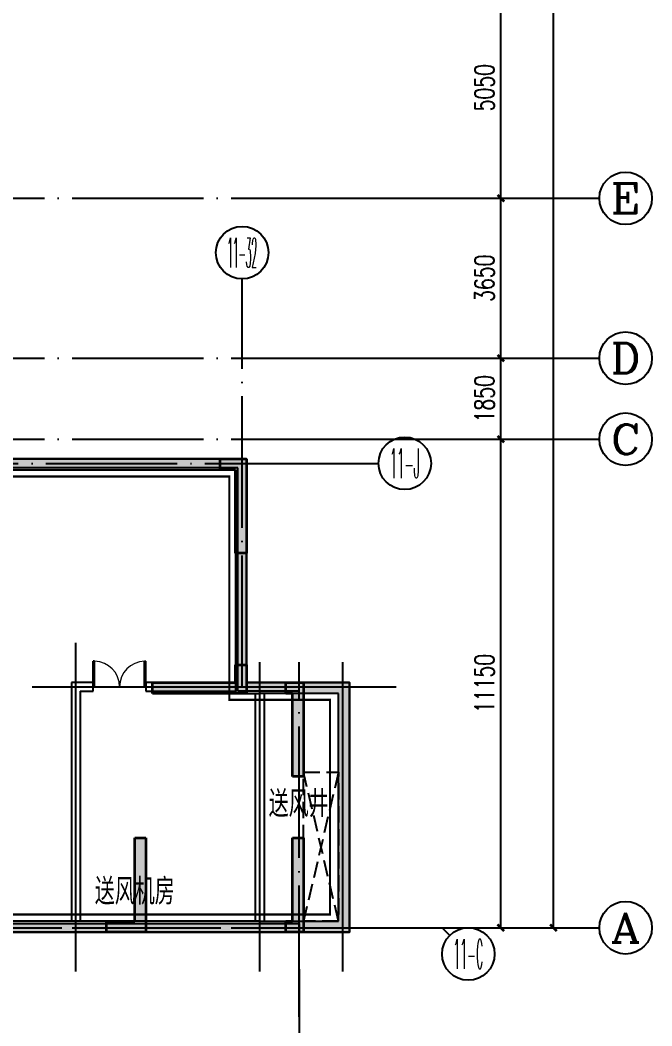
# Model space of a CAD drawing. Extents: x 290727 to 13733020, y 1731457 to 3643100.
# Drawn here: x 729991 to 744419, y 1753684 to 1776641 of the extents above; entities that cross this region are included whole.
import ezdxf
from ezdxf.enums import TextEntityAlignment as Align

# ---------------------------------------------------------------- set-up
doc = ezdxf.new("R2010")
doc.units = 0
doc.header["$LTSCALE"] = 10
doc.linetypes.add('DASH', pattern=[0.35, 0.25, -0.1])
doc.linetypes.add('DOTE', pattern=[2.4200000000000004, 2, -0.2, 0.02, -0.2])
doc.layers.get('0').update_dxf_attribs({"linetype": 'CONTINUOUS'})
for name, color, linetype in [('AXIS', 3, 'CONTINUOUS'), ('AXIS_TEXT', 7, 'CONTINUOUS'), ('DOTE', 8, 'DOTE'), ('PUB_HATCH', 8, 'CONTINUOUS'), ('WALL', 255, 'CONTINUOUS'), ('WINDOW', 4, 'CONTINUOUS'), ('作业图', 4, 'CONTINUOUS'), ('文字', 4, 'CONTINUOUS'), ('防火分区示意线', 4, 'CONTINUOUS'), ('防火分区线', 7, 'CONTINUOUS'), ('风井', 211, 'CONTINUOUS')]:
    doc.layers.add(name, color=color, linetype=linetype)
doc.layers.add('DIM_MODI', color=6, linetype='CONTINUOUS', plot=False)
doc.layers.add('S_ConcWall', color=8, linetype='CONTINUOUS', lineweight=35)
doc.layers.get('0').off()
doc.styles.add('_TCH_AXIS', font='COMPLEX', dxfattribs={"bigfont": 'GBCBIG'})
doc.styles.add('_TCH_DIM_T3', font='SIMPLEX', dxfattribs={"width": 0.7058823529411765, "bigfont": 'GBCBIG'})
doc.styles.add('COMPLEX', font='COMPLEX')
doc.styles.add('HNSJY', font='HNSJY-07', dxfattribs={"width": 0.8, "bigfont": 'HNSJY-HZ'})
doc.dimstyles.new('_TCH_ARCH&&150', dxfattribs={"dimtxt": 446.25, "dimasz": 150, "dimexe": 375, "dimexo": 450, "dimgap": 150, "dimtad": 1, "dimdec": 0, "dimzin": 0, "dimdsep": 46, "dimtxsty": '_TCH_DIM_T3', "dimblk": 'ARCHTICK', "dimcen": 0.09, "dimclrt": 7, "dimazin": 2, "dimtfac": 1, "dimtdec": 0, "dimtix": 1, "dimtmove": 2, "dimatfit": 3, "dimfxl": 1, "dimtolj": 1, "dimtzin": 0, "dimarcsym": 0})

# ---------------------------------------------------------------- blocks, each defined once
blk = doc.blocks.new('_AXISO')
blk.add_circle((0, 0), 0.5)
at = {"layer": 'AXIS_TEXT', "style": 'COMPLEX', "width": 1.041666666666667}
blk.add_attdef('A', text='', height=0.56, dxfattribs=at).set_placement((-0.25, -0.28), (0.25, -0.28), align=Align.FIT)
blk = doc.blocks.new('_ArchTick')
at = {"color": 0, "linetype": 'ByBlock', "const_width": 0.4}
blk.add_lwpolyline([(-0.5, -0.5), (0.5, 0.5)], dxfattribs=at)
blk = doc.blocks.new('*D81')
at = {"layer": 'AXIS', "color": 0, "linetype": 'Continuous', "lineweight": -2, "transparency": 16777216}
for p, q in [((252740.8196143163, 112042.3500111429), (257615.8196143163, 112042.3500111429)), ((257240.8196143163, 15242.35001869966), (257240.8196143163, 112042.3500111429)), ((252740.8196143163, 15242.35001869966), (257615.8196143163, 15242.35001869966))]:
    blk.add_line(p, q, dxfattribs=at)
at = {"layer": 'AXIS', "color": 0, "linetype": 'Continuous', "lineweight": -2, "transparency": 16777216, "xscale": 150, "yscale": 150, "zscale": 150}
for p, rotation in [((257240.8196143163, 112042.3500111429), 90), ((257240.8196143163, 15242.35001869966), 270)]:
    blk.add_blockref('_ArchTick', p, dxfattribs=dict(at, rotation=rotation))
at = {"layer": 'AXIS', "color": 7, "linetype": 'Continuous', "transparency": 16777216, "insert": (256867.6946143163, 63642.35001492131), "char_height": 446.25, "attachment_point": 5, "rotation": 90, "style": '_TCH_DIM_T3'}
blk.add_mtext('\\A1;96800', dxfattribs=at)
blk = doc.blocks.new('*D82')
at = {"layer": 'AXIS', "color": 0, "linetype": 'Continuous', "lineweight": -2, "transparency": 16777216}
for p, q in [((252740.8196143163, 26392.35001869965), (256415.8196143163, 26392.35001869965)), ((256040.8196143163, 15242.35001869965), (256040.8196143163, 26392.35001869965)), ((252740.8196143163, 15242.35001869965), (256415.8196143163, 15242.35001869965))]:
    blk.add_line(p, q, dxfattribs=at)
at = {"layer": 'AXIS', "color": 0, "linetype": 'Continuous', "lineweight": -2, "transparency": 16777216, "xscale": 150, "yscale": 150, "zscale": 150}
for p, rotation in [((256040.8196143163, 26392.35001869965), 90), ((256040.8196143163, 15242.35001869965), 270)]:
    blk.add_blockref('_ArchTick', p, dxfattribs=dict(at, rotation=rotation))
at = {"layer": 'AXIS', "color": 7, "linetype": 'Continuous', "transparency": 16777216, "insert": (255667.6946143163, 20817.35001869969), "char_height": 446.25, "attachment_point": 5, "rotation": 90, "style": '_TCH_DIM_T3'}
blk.add_mtext('\\A1;11150', dxfattribs=at)
blk = doc.blocks.new('*D83')
at = {"layer": 'AXIS', "color": 0, "linetype": 'Continuous', "lineweight": -2, "transparency": 16777216}
for p, q in [((252740.8196143163, 28242.35001869964), (256415.8196143163, 28242.35001869964)), ((256040.8196143163, 26392.35001869965), (256040.8196143163, 28242.35001869964)), ((252740.8196143163, 26392.35001869965), (256415.8196143163, 26392.35001869965))]:
    blk.add_line(p, q, dxfattribs=at)
at = {"layer": 'AXIS', "color": 0, "linetype": 'Continuous', "lineweight": -2, "transparency": 16777216, "xscale": 150, "yscale": 150, "zscale": 150}
for p, rotation in [((256040.8196143163, 28242.35001869964), 90), ((256040.8196143163, 26392.35001869965), 270)]:
    blk.add_blockref('_ArchTick', p, dxfattribs=dict(at, rotation=rotation))
at = {"layer": 'AXIS', "color": 7, "linetype": 'Continuous', "transparency": 16777216, "insert": (255667.6946143163, 27317.35001869969), "char_height": 446.25, "attachment_point": 5, "rotation": 90, "style": '_TCH_DIM_T3'}
blk.add_mtext('\\A1;1850', dxfattribs=at)
blk = doc.blocks.new('*D84')
at = {"layer": 'AXIS', "color": 0, "linetype": 'Continuous', "lineweight": -2, "transparency": 16777216}
for p, q in [((252740.8196143163, 31892.35001869825), (256415.8196143163, 31892.35001869824)), ((256040.8196143163, 28242.35001869964), (256040.8196143163, 31892.35001869824)), ((252740.8196143163, 28242.35001869964), (256415.8196143163, 28242.35001869964))]:
    blk.add_line(p, q, dxfattribs=at)
at = {"layer": 'AXIS', "color": 0, "linetype": 'Continuous', "lineweight": -2, "transparency": 16777216, "xscale": 150, "yscale": 150, "zscale": 150}
for p, rotation in [((256040.8196143163, 31892.35001869824), 90), ((256040.8196143163, 28242.35001869964), 270)]:
    blk.add_blockref('_ArchTick', p, dxfattribs=dict(at, rotation=rotation))
at = {"layer": 'AXIS', "color": 7, "linetype": 'Continuous', "transparency": 16777216, "insert": (255667.6946143163, 30067.35001869898), "char_height": 446.25, "attachment_point": 5, "rotation": 90, "style": '_TCH_DIM_T3'}
blk.add_mtext('\\A1;3650', dxfattribs=at)
blk = doc.blocks.new('*D85')
at = {"layer": 'AXIS', "color": 0, "linetype": 'Continuous', "lineweight": -2, "transparency": 16777216}
for p, q in [((252740.8196143163, 36942.35001869827), (256415.8196143163, 36942.35001869827)), ((256040.8196143163, 31892.35001869824), (256040.8196143163, 36942.35001869827)), ((252740.8196143163, 31892.35001869825), (256415.8196143163, 31892.35001869824))]:
    blk.add_line(p, q, dxfattribs=at)
at = {"layer": 'AXIS', "color": 0, "linetype": 'Continuous', "lineweight": -2, "transparency": 16777216, "xscale": 150, "yscale": 150, "zscale": 150}
for p, rotation in [((256040.8196143163, 36942.35001869827), 90), ((256040.8196143163, 31892.35001869824), 270)]:
    blk.add_blockref('_ArchTick', p, dxfattribs=dict(at, rotation=rotation))
at = {"layer": 'AXIS', "color": 7, "linetype": 'Continuous', "transparency": 16777216, "insert": (255667.6946143163, 34417.3500186983), "char_height": 446.25, "attachment_point": 5, "rotation": 90, "style": '_TCH_DIM_T3'}
blk.add_mtext('\\A1;5050', dxfattribs=at)
blk = doc.blocks.new('A$C682E2834')
h = blk.add_hatch(color=0)
h.dxf.hatch_style = 1
h.paths.add_polyline_path([(30400.23085716739, 7899.570863577392), (30600.24778824602, 7899.58779752336), (30600.28163841716, 7499.763246389892), (30800.28163841716, 7499.782777639892), (30800.23085716716, 7899.561097952392), (32999.96913841716, 7899.459535452392), (33000.16445091716, 7499.571840139892), (33200.16445091716, 7499.638246389892), (33200.05505534937, 7899.587791461672), (33200.00038841716, 7899.570863577392), (33200.00038841739, 8099.440454095457), (30600.23085716739, 8099.570863577392), (30400.23085716739, 8099.570863577392)])
edge = h.paths.add_edge_path(flags=16)
edge.add_line((11799.89296654239, 7900.001527639892), (11799.80312279216, 7500.223207327392))
h.paths.add_polyline_path([(9600.016013417393, 7900.001527639892), (11799.89296654239, 7900.001527639892)], flags=17)
h.paths.add_polyline_path([(21424.87343529216, 250.0015276398917), (21599.87343529216, 250.0020159211417), (21599.87343529216, 0.002015921141719446), (21174.87343529216, 0.001527639891719446), (20999.87343529216, 0.002015921141719446), (20999.87343529216, 250.0020159211417), (21174.87343529216, 250.0015276398917), (21175.03163841716, 2150.010804983642), (21425.03163841716, 2149.991273733642)])
h.paths.add_polyline_path([(42349.82460716716, 2149.023988577392), (42599.82460716716, 2149.014222952392), (42599.74648216716, 0.0005510773917194456), (42199.74648216716, 0.002015921141719446), (42199.74648216716, 250.0020159211417), (42349.74648216716, 250.0015276398917)])
h.paths.add_polyline_path([(42599.90663841716, 3549.014222952392), (42349.90663841716, 3549.025941702392), (42350.00429466716, 5450.001527639892), (42200.00038841716, 5450.001527639892), (42200.00038841716, 5700.001527639892), (42600.00038841716, 5700.001527639892)])
h.paths.add_polyline_path([(40700.23085716716, 10549.10113701489), (40700.24257591716, 10799.10113701489), (41300.23866966716, 10799.07574638989), (41300.16054466716, 8649.073793264892), (41050.16054466716, 8649.083558889892), (41050.24257591716, 10549.08648857739)])
h.paths.add_polyline_path([(39150.00038841716, 5450.001527639892), (39150.00038841716, 5700.001527639892), (41050.00038841716, 5700.001527639892), (41050.00038841716, 6099.077699514892), (41300.00038841716, 6099.077699514892), (41300.00038841716, 5450.001527639892)])
h.paths.add_polyline_path([(35100.33632591716, 12949.37848076489), (35100.34804466716, 13199.37848076489), (35400.34023216716, 13199.34918388989), (35400.23866966716, 10799.34625420239), (35800.24648216716, 10799.33160576489), (35800.22695091716, 10549.33160576489), (35150.23866966716, 10549.36383232739), (35150.34413841716, 12949.36090263989)])
h.paths.add_polyline_path([(28700.48085716716, 13199.59723076489), (28700.47695091716, 12949.59723076489), (28650.48281029216, 12949.60309013989), (28650.38124779216, 10549.60504326489), (28000.38124779216, 10549.60504326489), (28000.38124779216, 10799.60504326489), (28400.38124779216, 10799.60504326489), (28400.48281029216, 13199.60699638989)])
h.paths.add_polyline_path([(22750.16249779216, 8649.935121389892), (22500.16249779216, 8649.944887014892), (22500.23866966716, 10799.94586357739), (23100.24257591716, 10799.91754326489), (23100.23085716716, 10549.91754326489), (22750.23866966716, 10549.93414482739)])
h.paths.add_polyline_path([(24650.00234154216, 5700.001527639892), (24650.00234154216, 5450.001527639892), (22500.00234154216, 5450.001527639892), (22500.00234154216, 6049.940980764892), (22750.00234154216, 6049.940980764892), (22750.00234154216, 5700.001527639892)])
h.paths.add_polyline_path([(25699.81679466716, 250.0010393586417), (25699.81679466716, 0.001039358641719446), (24799.74648216716, 0.001039358641719446), (24799.83046654216, 2149.837953421142), (25049.83046654216, 2149.827699514892), (25049.74648216716, 250.0010393586417)])
h.paths.add_polyline_path([(32024.28945091716, 0.001039358641719446), (31299.81679466716, 0.001039358641719446), (31299.81679466716, 250.0010393586417), (31774.35976341716, 250.0010393586417), (31774.89101341716, 2149.639711233642), (32024.89101341716, 2149.569398733642), (32024.35976341716, 250.0010393586417), (32499.81679466716, 250.0010393586417), (32499.81679466716, 0.001039358641719446)])
h.paths.add_polyline_path([(29000.14491966716, 5700.001527639892), (29000.14491966716, 5500.001527639892), (28400.14296654216, 5500.001527639892), (28400.22109154216, 7249.609926077392), (28600.22109154216, 7249.600160452392), (28600.14296654216, 5700.001527639892)])
h.paths.add_polyline_path([(34800.00038841716, 5500.001527639892), (34800.00038841716, 5700.001527639892), (35200.00038841716, 5700.001527639892), (35200.00038841716, 7249.351137014892), (35400.00038841716, 7249.351137014892), (35400.00038841716, 5500.001527639892)])
h.paths.add_polyline_path([(30000.47695091716, 12949.58355888989), (30000.48085716716, 13199.58160576489), (30600.48281029216, 13199.57184013989), (30600.32656029216, 9399.568910452392), (30400.33046654216, 9399.575746389892), (30400.48671654216, 12949.57574638989)])
h.paths.add_polyline_path([(33200.18398216716, 9399.449769827392), (33400.18007591716, 9399.442933889892), (33400.34023216716, 12949.44098076489), (33800.33632591716, 12949.41949638989), (33800.34804466716, 13199.41949638989), (33200.34023216716, 13199.44879326489)])
h.paths.add_polyline_path([(38099.74648216716, 0.001039358641719446), (38099.74648216716, 250.0010393586417), (38749.74648216716, 250.0010393586417), (38749.82460716716, 2149.190980764892), (38999.82460716716, 2149.181215139892), (38999.74648216716, 0.001039358641719446)])
h.paths.add_polyline_path([(35024.86366966716, 2149.365785452392), (34774.86366966716, 2149.374574514892), (34774.93788841716, 4199.375551077392), (35024.93788841716, 4199.365785452392)])
h.paths.add_polyline_path([(29025.00234154216, 2149.648500296142), (28775.00234154216, 2149.648500296142), (28775.00234154216, 4199.648012014892), (29025.00234154216, 4199.648012014892)])
h.paths.add_polyline_path([(1900.001609120285, 10800.00152763989), (1900.001609120285, 10550.00152763989), (1550.001609120285, 10550.00152763989), (1550.001609120285, 8650.001527639892), (1300.001609120285, 8650.001527639892), (1300.001609120285, 10800.00152763989)])
h.paths.add_polyline_path([(3450.00136497966, 5700.001527639892), (3450.00136497966, 5450.001527639892), (1300.001609120285, 5450.001527639892), (1300.001609120285, 6100.001527639892), (1550.001609120285, 6100.001527639892), (1550.001609120285, 5700.001527639892)])
h.paths.add_polyline_path([(20100.00234154216, 8650.001527639892), (19850.00234154216, 8650.001527639892), (19850.00234154216, 10550.00152763989), (19500.00234154216, 10550.00152763989), (19500.00234154216, 10800.00152763989), (20100.00234154216, 10800.00152763989)])
h.paths.add_polyline_path([(13899.85097435466, 12950.00152763989), (13899.85097435466, 13200.00152763989), (14199.85488060466, 13200.00152763989), (14199.85488060466, 10800.00152763989), (14599.85585716716, 10800.00152763989), (14599.85585716716, 10550.00152763989), (13949.85488060466, 10550.00152763989), (13949.85488060466, 12950.00152763989)])
h.paths.add_polyline_path([(7499.99745872966, 13200.00152763989), (7499.99745872966, 12950.00152763989), (7450.00136497966, 12950.00152763989), (7450.00136497966, 10550.00152763989), (6800.00136497966, 10550.00152763989), (6800.00136497966, 10800.00152763989), (7200.00136497966, 10800.00152763989), (7200.00136497966, 13200.00152763989)])
h.paths.add_polyline_path([(17950.00234154216, 5450.001527639892), (17950.00234154216, 5700.001527639892), (19850.00234154216, 5700.001527639892), (19850.00234154216, 6050.001527639892), (20100.00234154216, 6050.001527639892), (20100.00234154216, 5450.001527639892)])
h.paths.add_polyline_path([(16900.00234154216, 0.001039358641719446), (16900.00234154216, 250.0010393586417), (17550.00234154216, 250.0010393586417), (17550.00234154216, 2150.001039358642), (17800.00234154216, 2150.001039358642), (17800.00234154216, 0.001039358641719446)])
h.paths.add_polyline_path([(10575.42616966716, 0.001039358641719446), (10100.00136497966, 0.001039358641719446), (10100.00136497966, 250.0010393586417), (10575.42616966716, 250.0010393586417), (10575.00136497966, 2149.975160452392), (10825.00136497966, 2150.026918264892), (10825.42616966716, 250.0010393586417), (11300.00136497966, 250.0010393586417), (11300.00136497966, 0.001039358641719446)])
h.paths.add_polyline_path([(400.0016091202851, 5700.001527639892), (400.0016091202851, 5450.001527639892), (250.0016091202851, 5450.001527639892), (250.0016091202851, 3550.001527639892), (0.001609120285138488, 3550.001527639892), (0.001609120285138488, 5700.001527639892)])
h.paths.add_polyline_path([(400.0011208390351, 250.0020159211417), (400.0018532609101, 0.002015921141719446), (0.001609120285138488, 0.0005510773917194456), (0.001609120285138488, 2150.001039358642), (250.0016091202851, 2150.001039358642), (250.0016091202851, 250.0015276398917)])
h.paths.add_polyline_path([(13599.85488060466, 5500.001527639892), (13599.85488060466, 5700.001527639892), (13999.85488060466, 5700.001527639892), (13999.85488060466, 7250.001527639892), (14199.85488060466, 7250.001527639892), (14199.85488060466, 5500.001527639892)])
h.paths.add_polyline_path([(7800.00136497966, 5700.001527639892), (7800.00136497966, 5500.001527639892), (7200.00136497966, 5500.001527639892), (7200.00136497966, 7250.001527639892), (7400.00136497966, 7250.001527639892), (7400.00136497966, 5700.001527639892)])
h.paths.add_polyline_path([(12599.85097435466, 13200.00152763989), (12599.85097435466, 12950.00152763989), (12199.85488060466, 12950.00152763989), (12199.85488060466, 9400.001527639892), (11999.85488060466, 9400.001527639892), (11999.85488060466, 13200.00152763989)])
h.paths.add_polyline_path([(9200.001364979893, 9400.001527639892), (9200.001364979893, 12950.00152763989), (8799.99745872966, 12950.00152763989), (8799.99745872966, 13200.00152763989), (9400.00136497966, 13200.00152763989), (9400.001364979893, 9400.001527639892)])
h.paths.add_polyline_path([(4500.00136497966, 250.0010393586417), (4500.00136497966, 0.001039358641719446), (3600.00136497966, 0.001039358641719446), (3600.00136497966, 2150.001039358642), (3850.00136497966, 2150.001039358642), (3850.00136497966, 250.0010393586417)])
h.paths.add_polyline_path([(7825.00136497966, 2150.001039358642), (7575.00136497966, 2150.001039358642), (7575.00136497966, 4200.001527639892), (7825.00136497966, 4200.001527639892)])
h.paths.add_polyline_path([(13824.85683372966, 2150.001039358642), (13574.85683372966, 2150.001039358642), (13574.85683372966, 4200.001527639892), (13824.85683372966, 4200.001527639892)])
edge = h.paths.add_edge_path()
edge.add_line((11999.78554466739, 8100.001527639892), (12199.78554466739, 8100.001527639892))
edge.add_line((12199.78554466739, 8100.001527639892), (12199.78554466739, 7900.001527639892))
edge.add_line((12199.78554466739, 7900.001527639892), (11999.76861358853, 7900.01846158586))
edge.add_line((9400.016013417393, 8100.001527639892), (9200.016013417393, 8100.001527639892))
edge.add_line((9200.016013417393, 8100.001527639892), (9200.016013417393, 7900.001527639892))
edge.add_line((9200.016013417393, 7900.001527639892), (9400.032944496023, 7900.01846158586))
edge.add_line((9400.011129499879, 7900.018459738931), (9400.00136497966, 7500.188051077392))
edge.add_line((9400.00136497966, 7500.188051077392), (9600.00136497966, 7500.182191702392))
edge.add_line((9600.00136497966, 7500.182191702392), (9600.016013417393, 7900.001527639892))
edge.add_line((11999.87831810489, 8100.001527639892), (9400.016013417393, 8100.001527639892))
edge.add_line((11799.80312279216, 7500.223207327392), (11999.80312279239, 7500.193910452392))
edge.add_line((11999.80312279239, 7500.193910452392), (11999.76861358853, 7900.01846158586))
at = {"layer": 'S_ConcWall', "color": 0, "lineweight": 35, "ltscale": 0.9999999776482582}
for p, q in [((40700.23085716716, 10549.10113701489), (40700.24257591716, 10799.10113701489)), ((40700.24257591716, 10799.10113701489), (41300.23866966716, 10799.07574638989)), ((41300.23866966716, 10799.07574638989), (41300.16054466716, 8649.073793264892)), ((41050.24257591716, 10549.08648857739), (40700.23085716716, 10549.10113701489)), ((41050.16054466716, 8649.083558889892), (41050.24257591716, 10549.08648857739)), ((41300.16054466716, 8649.073793264892), (41050.16054466716, 8649.083558889892)), ((41050.00038841716, 5700.001527639892), (41050.00038841716, 6099.077699514892)), ((41050.00038841716, 6099.077699514892), (41300.00038841716, 6099.077699514892)), ((41300.00038841716, 6099.077699514892), (41300.00038841716, 5450.001527639892)), ((39150.00038841716, 5700.001527639892), (41050.00038841716, 5700.001527639892)), ((39150.00038841716, 5450.001527639892), (39150.00038841716, 5700.001527639892)), ((42200.00038841716, 5450.001527639892), (42200.00038841716, 5700.001527639892)), ((42200.00038841716, 5700.001527639892), (42600.00038841716, 5700.001527639892)), ((42600.00038841716, 5700.001527639892), (42599.90663841716, 3549.014222952392)), ((41300.00038841716, 5450.001527639892), (39150.00038841716, 5450.001527639892)), ((42350.00429466716, 5450.001527639892), (42200.00038841716, 5450.001527639892)), ((42349.90663841716, 3549.025941702392), (42350.00429466716, 5450.001527639892)), ((42599.90663841716, 3549.014222952392), (42349.90663841716, 3549.025941702392)), ((38749.74648216716, 250.0010393586417), (38749.82460716716, 2149.190980764892)), ((38749.82460716716, 2149.190980764892), (38999.82460716716, 2149.181215139892)), ((38999.82460716716, 2149.181215139892), (38999.74648216716, 0.001039358641719446)), ((42349.74648216716, 250.0015276398917), (42349.82460716716, 2149.023988577392)), ((42349.82460716716, 2149.023988577392), (42599.82460716716, 2149.014222952392)), ((42599.82460716716, 2149.014222952392), (42599.74648216716, 0.0005510773917194456)), ((38099.74648216716, 250.0010393586417), (38749.74648216716, 250.0010393586417)), ((38099.74648216716, 0.001039358641719446), (38099.74648216716, 250.0010393586417)), ((42199.74648216716, 0.002015921141719446), (42199.74648216716, 250.0020159211417)), ((42199.74648216716, 250.0020159211417), (42349.74648216716, 250.0015276398917)), ((38999.74648216716, 0.001039358641719446), (38099.74648216716, 0.001039358641719446)), ((42599.74648216716, 0.0005510773917194456), (42199.74648216716, 0.002015921141719446))]:
    blk.add_line(p, q, dxfattribs=at)
blk = doc.blocks.new('A$C26CF02E8')
at = {"layer": '风井', "linetype": 'DASH', "ltscale": 150}
for p, q in [((246714.7816567264, 16264.58930478618), (245914.7816568507, 19664.5893046381)), ((246714.7816568507, 19664.5893046381), (245914.9970793255, 16264.58930489887))]:
    blk.add_line(p, q, dxfattribs=at)
at = {"layer": '风井', "linetype": 'DASH', "ltscale": 150, "flags": 128}
blk.add_lwpolyline([(246714.7816567264, 16264.58930478618), (245914.9970793255, 16264.58930489887), (245914.7816568507, 19664.5893046381), (246714.7816568507, 19664.5893046381)], close=True, dxfattribs=at)
blk = doc.blocks.new('$DorLib2D$00000002')
for p, q in [((-0.5, -1e-16), (-0.5000000000000007, 0.4875)), ((-0.4750000000000007, 0.4875), (-0.5000000000000007, 0.4875)), ((-0.475, 0), (-0.4750000000000007, 0.4875)), ((0.475, 0), (0.4750000000000007, 0.4875)), ((0.4750000000000007, 0.4875), (0.5000000000000007, 0.4875)), ((0.5, -1e-16), (0.5000000000000007, 0.4875)), ((-0.5, -1e-16), (-0.475, 0)), ((0.5, -1e-16), (0.475, 0))]:
    blk.add_line(p, q)
at = {"lineweight": 13}
for centre, start, end in [((-0.4875, 0), 0, 88.53071641864632), ((0.4875, 0), 91.46928358135372, 180)]:
    blk.add_arc(centre, 0.4875, start, end, dxfattribs=at)
blk = doc.blocks.new('A$C55C93FC2')
at = {"layer": 'AXIS', "linetype": 'Continuous'}
for p, q in [((252290.8196143163, 31892.35001869825), (258290.8196143163, 31892.35001869825)), ((252290.8196143163, 28242.35001869965), (258290.8196143163, 28242.35001869965)), ((252290.8196143163, 26392.35001869965), (258290.8196143163, 26392.35001869965)), ((252290.8196143163, 15242.35001869965), (258290.8196143163, 15242.35001869965))]:
    blk.add_line(p, q, dxfattribs=at)
at = {"layer": 'DOTE', "linetype": 'DOTE', "ltscale": 150}
for p, q in [((10299.45606850734, 31892.35001869779), (252290.8196143163, 31892.35001869872)), ((10299.4560685074, 28242.35001869965), (252290.8196143163, 28242.35001869965)), ((10299.4560685074, 26392.35001869965), (252290.8196143163, 26392.35001869965)), ((10299.4560685074, 15242.35001869965), (252290.8196143163, 15242.35001869965))]:
    blk.add_line(p, q, dxfattribs=at)
at = {"layer": 'AXIS', "linetype": 'Continuous'}
ref = blk.add_blockref('_AXISO', (258890.8196143163, 31892.35001869825), dxfattribs=dict(at, xscale=1200, yscale=1200, zscale=1200))
ref.add_attrib('A', 'E', dxfattribs={"layer": 'AXIS_TEXT', "linetype": 'Continuous', "height": 678.8225099390856, "style": '_TCH_AXIS', "width": 1.312499999999996}).set_placement((258551.4083593467, 31552.93876372871), (259230.2308692858, 31552.93876372871), align=Align.FIT)
ref = blk.add_blockref('_AXISO', (258890.8196143163, 28242.35001869965), dxfattribs=dict(at, xscale=1200, yscale=1200, zscale=1200))
ref.add_attrib('A', 'D', dxfattribs={"layer": 'AXIS_TEXT', "linetype": 'Continuous', "height": 678.8225099390856, "style": '_TCH_AXIS', "width": 1.235294117647056}).set_placement((258551.4083593467, 27902.93876373011), (259230.2308692858, 27902.93876373011), align=Align.FIT)
ref = blk.add_blockref('_AXISO', (258890.8196143163, 26392.35001869965), dxfattribs=dict(at, xscale=1200, yscale=1200, zscale=1200))
ref.add_attrib('A', 'C', dxfattribs={"layer": 'AXIS_TEXT', "linetype": 'Continuous', "height": 678.8225099390856, "style": '_TCH_AXIS', "width": 1.399999999999996}).set_placement((258551.4083593467, 26052.93876373011), (259230.2308692858, 26052.93876373011), align=Align.FIT)
ref = blk.add_blockref('_AXISO', (258890.8196143163, 15242.35001869965), dxfattribs=dict(at, xscale=1200, yscale=1200, zscale=1200))
ref.add_attrib('A', 'A', dxfattribs={"layer": 'AXIS_TEXT', "linetype": 'Continuous', "height": 678.8225099390856, "style": '_TCH_AXIS', "width": 1.166666666666664}).set_placement((258551.4083593467, 14902.93876373011), (259230.2308692858, 14902.93876373011), align=Align.FIT)
for p1, p2, distance, picture, middle in [((252290.8196143163, 15242.35001869966), (252290.8196143163, 112042.3500111429), -4950, '*D81', (256867.6946143163, 63642.35001492131)), ((252290.8196143163, 31892.35001869825), (252290.8196143163, 36942.35001869827), -3750, '*D85', (255667.6946143163, 34417.3500186983)), ((252290.8196143163, 28242.35001869964), (252290.8196143163, 31892.35001869825), -3750, '*D84', (255667.6946143163, 30067.35001869898)), ((252290.8196143163, 26392.35001869965), (252290.8196143163, 28242.35001869964), -3750, '*D83', (255667.6946143163, 27317.35001869969)), ((252290.8196143163, 15242.35001869965), (252290.8196143163, 26392.35001869965), -3750, '*D82', (255667.6946143163, 20817.35001869969))]:
    dim = blk.add_aligned_dim(p1=p1, p2=p2, distance=distance, dimstyle='_TCH_ARCH&&150', dxfattribs=at)
    dim.commit()
    dim.dimension.update_dxf_attribs({"geometry": picture, "text_midpoint": middle})
blk = doc.blocks.new('车库建筑作业图')
at = {"layer": 'PUB_HATCH', "linetype": 'Continuous'}
for points in [[(729262.3761730402, 2152379.787121522), (729062.3761730499, 2152129.787121521), (734912.3761730529, 2152129.787121521), (735162.3761730706, 2152379.787121522)], [(735162.3761730706, 2152379.787121522), (734912.3761730529, 2152129.787121521), (734912.3761730524, 2147029.78631729), (735162.3761730699, 2147279.786316888)], [(735162.3761730699, 2147279.786316888), (734912.3761730524, 2147029.78631729), (735462.6506287932, 2147029.786317199), (735462.6506287932, 2147279.786317199)], [(737262.3761730735, 2147029.786317275), (737512.3761730735, 2147279.786317231), (735462.6506287932, 2147279.786317199), (735462.6506287932, 2147029.786317199)], [(737262.3761730735, 2141829.786317107), (737512.3761730735, 2141579.786317151), (737512.3761730735, 2147279.786317231), (737262.3761730735, 2147029.786317275)], [(731262.7215448103, 2141579.7863172), (731262.7215448103, 2141829.7863172), (715162.3761730696, 2141829.786317204), (715162.3761730696, 2141579.786317204)], [(735462.650628793, 2141579.786317199), (735462.650628793, 2141829.786317199), (731262.7215448103, 2141829.7863172), (731262.7215448103, 2141579.7863172)], [(735462.650628793, 2141829.786317199), (735462.650628793, 2141579.786317199), (737512.3761730735, 2141579.786317151), (737262.3761730735, 2141829.786317107)]]:
    blk.add_hatch(color=256, dxfattribs=at).paths.add_polyline_path(points)
at = {"layer": 'AXIS'}
for p, q in [((735062.3761730727, 2154988.719372778), (735062.3761730728, 2156488.719372778)), ((736674.9445056487, 2152279.786317199), (738174.9445056487, 2152279.786317199)), ((738126.216399584, 2141679.786317199), (739626.216399584, 2141679.786317199)), ((739801.9523308721, 2141504.050385911), (739626.216399584, 2141679.786317199)), ((736362.3761730725, 2140735.951284684), (736362.3761730725, 2139235.951284684))]:
    blk.add_line(p, q, dxfattribs=at)
at = {"layer": 'DIM_MODI', "linetype": 'Continuous'}
for p, q in [((729262.7003722823, 2152379.787121522), (735162.5988551812, 2152379.572735871)), ((735162.5988551812, 2152379.572735871), (735162.5988551931, 2147279.786317197)), ((735162.5988551931, 2147279.786317197), (737512.3761730735, 2147279.786317138)), ((737512.3761730735, 2147279.786317138), (737512.3762977369, 2141579.786317138)), ((737512.3762977369, 2141579.786317138), (692812.5270728332, 2141579.785340612))]:
    blk.add_line(p, q, dxfattribs=at)
at = {"layer": 'DOTE', "ltscale": 150}
for p, q in [((735062.3761730716, 2147179.786317199), (735062.3761730727, 2154988.719372781)), ((694278.6319496026, 2152279.786317199), (737690.9445045227, 2152279.786317199)), ((736362.3761730725, 2139642.964775063), (736362.3761730725, 2147743.128561459)), ((691646.6710198773, 2141679.786317199), (738998.771614287, 2141679.786317199))]:
    blk.add_line(p, q, dxfattribs=at)
at = {"layer": 'DOTE', "linetype": 'Continuous', "ltscale": 150}
for p, q in [((731262.721544817, 2140679.786317245), (731262.7215448173, 2148179.781897633)), ((735462.650628814, 2140679.786317138), (735462.650628814, 2147743.128561459)), ((737362.3761730735, 2140679.786317139), (737362.3761730735, 2147743.128561459)), ((730262.7215448607, 2147179.781897563), (738579.5810101146, 2147179.781897563))]:
    blk.add_line(p, q, dxfattribs=at)
at = {"layer": 'WALL'}
for p, q in [((735162.3761730721, 2152379.790736815), (729262.3761730966, 2152379.790736817)), ((735162.3761730717, 2147279.790736815), (735162.3761730721, 2152379.790736815)), ((734962.3761730721, 2152179.790736815), (729262.3761730966, 2152179.790736817)), ((734962.3761730717, 2147079.790736815), (734962.3761730721, 2152179.790736815)), ((736362.3761730726, 2147279.790736815), (735162.3761730717, 2147279.790736815)), ((736362.3761730726, 2147079.790736815), (736362.3761730726, 2147279.790736815)), ((736362.3761730726, 2147079.790736815), (734962.3761730717, 2147079.790736815)), ((693962.3761730726, 2141779.790736815), (736362.3761730726, 2141779.790736815)), ((736362.3761730726, 2141779.790736815), (736362.3761730726, 2141579.790736815)), ((693962.3761730726, 2141579.790736815), (736362.3761730726, 2141579.790736815))]:
    blk.add_line(p, q, dxfattribs=at)
at = {"layer": 'WALL', "linetype": 'Continuous'}
for p, q in [((729262.3761730402, 2152379.787121522), (735162.3761730706, 2152379.787121522)), ((735162.3761730706, 2152379.787121522), (735162.3761730699, 2147279.786316888)), ((729062.3761730499, 2152129.787121521), (734912.3761730529, 2152129.787121521)), ((734912.3761730529, 2152129.787121521), (734912.3761730524, 2147029.78631729)), ((731662.5143771362, 2147279.786317227), (731162.7215447791, 2147279.786317211)), ((731162.7215447791, 2147279.786317211), (731162.721544779, 2141829.786317204)), ((731662.5143771362, 2147079.786317219), (731662.5143771362, 2147279.786317227)), ((734912.3761730524, 2147279.786317211), (732862.5143774414, 2147279.786317227)), ((732862.5143774414, 2147279.786317227), (732862.5143774414, 2147079.786317219)), ((735162.3761730699, 2147279.786316888), (735462.6506287932, 2147279.786317199)), ((737512.3761730735, 2147279.786317231), (735462.6506287932, 2147279.786317199)), ((737512.3761730735, 2141579.786317151), (737512.3761730735, 2147279.786317231)), ((731362.7215448036, 2147079.786317241), (731662.5143771362, 2147079.786317219)), ((731362.7215448036, 2147079.786317241), (731362.7215448034, 2141829.786317204)), ((732862.5143774414, 2147079.786317219), (734912.3761730312, 2147079.786317241)), ((734912.3761730524, 2147029.78631729), (735462.6506287932, 2147029.786317199)), ((735362.6506288004, 2147029.786317275), (735362.6506288004, 2141829.786317165)), ((737262.3761730735, 2147029.786317275), (735462.6506287932, 2147029.786317199)), ((735562.650628825, 2147029.786317275), (735562.6506288248, 2141829.786317165)), ((737262.3761730735, 2141829.786317107), (737262.3761730735, 2147029.786317275)), ((731262.7215448103, 2141829.7863172), (715162.3761730696, 2141829.786317204)), ((735462.650628793, 2141829.786317199), (731262.7215448103, 2141829.7863172)), ((735462.650628793, 2141829.786317199), (737262.3761730735, 2141829.786317107)), ((731262.7215448103, 2141579.7863172), (715162.3761730696, 2141579.786317204)), ((735462.650628793, 2141579.786317199), (731262.7215448103, 2141579.7863172)), ((735462.650628793, 2141579.786317199), (737512.3761730735, 2141579.786317151))]:
    blk.add_line(p, q, dxfattribs=at)
at = {"layer": '防火分区示意线', "linetype": 'DASH', "ltscale": 300, "const_width": 50}
blk.add_lwpolyline([(693218.8163086402, 2141979.785488359), (737068.6654088806, 2141979.786447389), (737068.6654088806, 2146879.786456148), (734768.6654088786, 2146879.786456209), (734768.6654088786, 2151979.804187225), (728868.8763320051, 2151980.053852474), (728868.977855676, 2155429.790875652), (724735.8162818985, 2155429.790875647), (724735.8162819011, 2154379.827110033), (717968.9451725932, 2154379.097874883), (717968.9451726403, 2172479.787244214), (707018.9453662757, 2172479.787244226), (704382.2892358059, 2172479.787244233), (700818.8073209634, 2172479.787244258), (700818.8073210055, 2171579.787244227), (698668.8073209748, 2171579.787244237), (698668.8073209695, 2157679.787260593), (695641.2892358119, 2157679.787260554), (695568.6654088564, 2157679.787260544), (695568.6654088632, 2146879.786456267), (693218.8163086403, 2146879.786456267)], close=True, dxfattribs=at)
at = {"layer": '防火分区线', "linetype": 'Continuous', "flags": 128}
blk.add_lwpolyline([(692812.5270728332, 2141579.785340612), (737512.3761730735, 2141579.786317138), (737512.3761730735, 2147279.786317138), (735162.3761730716, 2147279.786317199), (735162.3761730716, 2152379.787121522), (729262.5988676308, 2152380.036786273), (729262.7003917999, 2155829.790736655), (724212.3761730104, 2155829.786719175), (724212.376173013, 2154779.786719335), (718362.6559367873, 2154779.133973392), (718362.6559368343, 2172879.787105215), (707012.6561304692, 2172879.787105227), (704376, 2172879.787105235), (700412.5180851376, 2172879.787105262), (700412.5180851797, 2171979.787105231), (698262.5180851679, 2171979.78710524), (698262.5180851626, 2158079.787121589), (695634.9999999998, 2158079.787121555), (695362.3761731305, 2158079.787121519), (695162.3761730491, 2158079.787121582), (695162.376173056, 2147279.786317268), (692812.5270728333, 2147279.786317268)], close=True, dxfattribs=at)
at = {"color": 8}
blk.add_blockref('A$C682E2834', (693862.4832065086, 2141579.789208303), dxfattribs=at)
at = {"layer": 'AXIS'}
ref = blk.add_blockref('_AXISO', (735062.3761730728, 2157088.719372778), dxfattribs=dict(at, xscale=1200, yscale=1200, zscale=1200))
ref.add_attrib('A', '11-32', dxfattribs={"layer": 'AXIS_TEXT', "height": 678.8225099390856, "style": '_TCH_AXIS', "width": 0.2359550561797747}).set_placement((734722.9649181033, 2156749.308117809), (735401.7874280424, 2156749.308117809), align=Align.FIT)
ref = blk.add_blockref('_AXISO', (738774.9445056487, 2152279.786317199), dxfattribs=dict(at, xscale=1200, yscale=1200, zscale=1200))
ref.add_attrib('A', '11-J', dxfattribs={"layer": 'AXIS_TEXT', "height": 678.8225099390856, "style": '_TCH_AXIS', "width": 0.3134328358208946}).set_placement((738435.5332506791, 2151940.37506223), (739114.3557606182, 2151940.37506223), align=Align.FIT)
ref = blk.add_blockref('_AXISO', (740226.216399584, 2141079.786317199), dxfattribs=dict(at, xscale=1200, yscale=1200, zscale=1200))
ref.add_attrib('A', '11-C', dxfattribs={"layer": 'AXIS_TEXT', "height": 678.8225099390856, "style": '_TCH_AXIS', "width": 0.2957746478873232}).set_placement((739886.8051446144, 2140740.37506223), (740565.6276545535, 2140740.37506223), align=Align.FIT)
at = {"layer": 'WINDOW', "linetype": 'Continuous', "xscale": 1200, "yscale": 1200, "zscale": -1200}
blk.add_blockref('$DorLib2D$00000002', (732262.5143772854, 2147179.786317199), dxfattribs=at)
at = {"layer": '文字', "linetype": 'Continuous'}
for name, p in [('A$C26CF02E8', (490547.5951281805, 2125565.197012566)), ('A$C55C93FC2', (484928.2411151752, 2126437.437102827))]:
    blk.add_blockref(name, p, dxfattribs=at)
at = {"layer": '文字', "linetype": 'Continuous', "style": 'HNSJY', "width": 0.8}
for s, p in [('送风井', (735667.07053959, 2144207.270885533)), ('送风机房', (731696.9575823899, 2142207.324446483))]:
    blk.add_text(s, height=599.9999999999998, dxfattribs=at).set_placement(p)

msp = doc.modelspace()

# ---------------------------------------------------------------- block references
at = {"layer": '作业图', "linetype": 'Continuous'}
msp.add_blockref('车库建筑作业图', (0, -385755.6740215458), dxfattribs=at)

doc.saveas('drawing.dxf')
